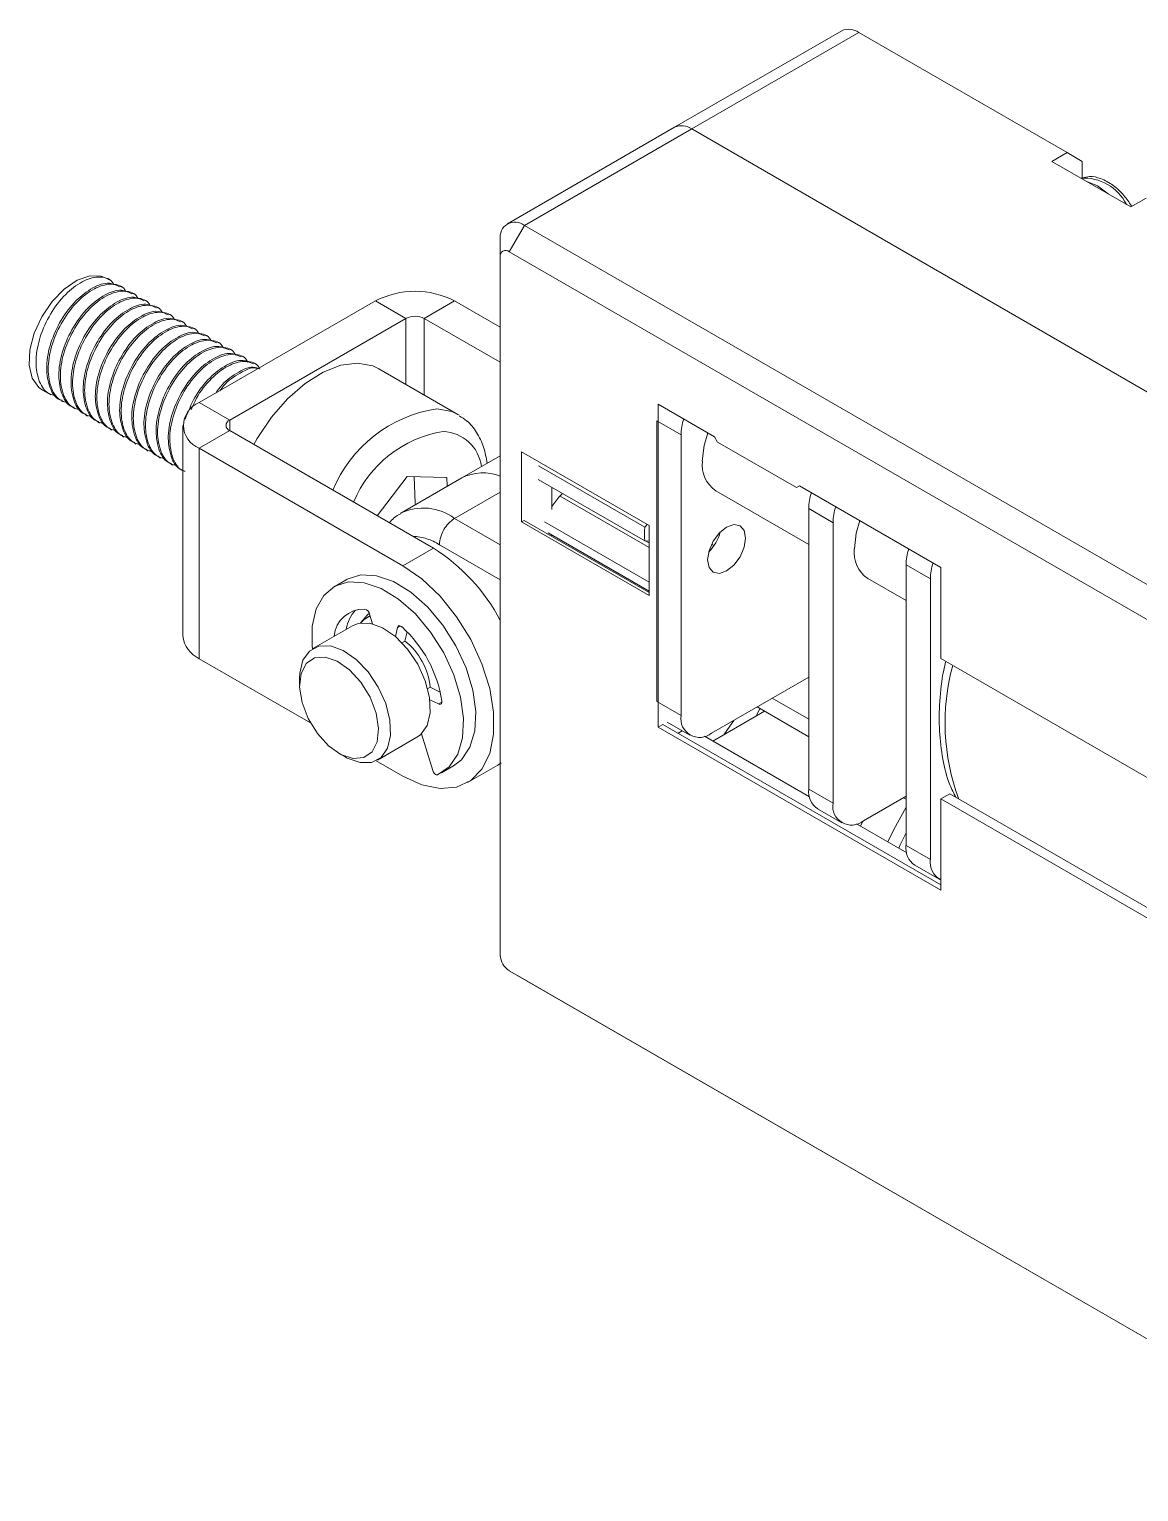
# Paper-space layout '시트3_KOR_with accessory' of a CAD drawing. Header units: millimetres. Extents: x 5 to 415, y 5 to 292.
# Drawn here: x 335.38 to 361.19, y 129.25 to 163.29 of the extents above; entities that cross this region are included whole.
import ezdxf

# ---------------------------------------------------------------- set-up
doc = ezdxf.new("R2010")
doc.units = ezdxf.units.MM
doc.linetypes.add('PHANTOM', pattern=[12.7, 6.35, -1.27, 1.27, -1.27, 1.27, -1.27])

psp = doc.layouts.new('시트3_KOR_with accessory')

# ---------------------------------------------------------------- linework, layer by layer
at = {"color": 7, "linetype": 'Continuous', "lineweight": 18}
for p, q in [((354.276, 163.257), (350.387, 161.012)), ((359.52, 160.422), (354.676, 163.218)), ((350.387, 161.012), (346.498, 158.767)), ((350.787, 160.973), (361.742, 154.648)), ((359.166, 160.217), (359.52, 160.422)), ((359.873, 160.217), (359.52, 160.422)), ((359.166, 160.217), (361.005, 159.156)), ((359.873, 159.834), (359.873, 160.217)), ((361.005, 159.156), (361.358, 159.36)), ((346.898, 158.728), (365.071, 148.237)), ((346.332, 158.401), (346.332, 157.993)), ((346.332, 157.993), (346.332, 141.744)), ((364.717, 147.624), (346.544, 158.115)), ((337.239, 157.461), (337.183, 157.494)), ((337.522, 157.298), (337.487, 157.318)), ((337.805, 157.134), (337.77, 157.155)), ((338.088, 156.971), (338.052, 156.991)), ((339.332, 154.603), (343.433, 156.971)), ((345.272, 156.971), (346.332, 156.358)), ((338.371, 156.808), (338.335, 156.828)), ((338.653, 156.645), (338.618, 156.665)), ((338.936, 156.481), (338.901, 156.502)), ((339.219, 156.318), (339.184, 156.338)), ((340.039, 154.195), (344.14, 156.562)), ((344.564, 156.562), (346.332, 155.542)), ((339.502, 156.155), (339.467, 156.175)), ((339.785, 155.991), (339.75, 156.012)), ((340.068, 155.828), (340.032, 155.849)), ((340.351, 155.665), (340.315, 155.685)), ((340.633, 155.502), (340.598, 155.522)), ((345.348, 154.327), (343.509, 155.388)), ((335.683, 154.895), (335.881, 154.781)), ((336.128, 154.638), (336.164, 154.618)), ((350.009, 154.564), (351.317, 153.808)), ((350.009, 154.564), (350.009, 147.051)), ((336.411, 154.475), (336.447, 154.455)), ((336.694, 154.312), (336.729, 154.291)), ((345.348, 154.327), (345.382, 154.307)), ((336.977, 154.148), (337.012, 154.128)), ((337.26, 153.985), (337.295, 153.965)), ((338.951, 154.072), (338.951, 149.173)), ((340.039, 153.95), (344.777, 151.215)), ((349.974, 154.176), (349.974, 147.643)), ((337.543, 153.822), (337.578, 153.801)), ((337.825, 153.659), (337.861, 153.638)), ((339.332, 153.542), (344.069, 150.807)), ((350.539, 153.849), (350.539, 147.317)), ((351.317, 153.808), (351.388, 153.686)), ((353.226, 152.625), (351.388, 153.686)), ((338.108, 153.495), (338.144, 153.475)), ((338.391, 153.332), (338.426, 153.312)), ((346.332, 153.366), (345.436, 152.849)), ((346.827, 151.828), (346.827, 153.461)), ((346.827, 153.461), (349.797, 151.746)), ((338.674, 153.169), (338.709, 153.148)), ((344.165, 152.883), (343.469, 151.97)), ((345.436, 152.849), (344.022, 152.033)), ((345.092, 152.862), (344.165, 152.883)), ((344.355, 152.263), (344.331, 152.88)), ((345.1, 152.655), (345.092, 152.862)), ((347.219, 153.132), (349.694, 151.703)), ((347.218, 152.811), (349.693, 151.382)), ((347.534, 152.628), (347.534, 152.113)), ((351.345, 152.55), (353.509, 151.301)), ((353.226, 152.625), (353.297, 152.665)), ((353.297, 152.665), (353.226, 152.625)), ((353.297, 152.665), (356.585, 150.767)), ((344.362, 152.229), (344.355, 152.263)), ((346.827, 151.828), (346.887, 151.862)), ((346.827, 151.828), (349.797, 150.113)), ((349.797, 150.182), (346.887, 151.862)), ((347.36, 151.83), (349.797, 150.423)), ((353.509, 152.135), (353.509, 145.602)), ((347.444, 151.574), (349.797, 150.216)), ((347.534, 151.522), (347.534, 151.488)), ((349.797, 151.746), (349.797, 150.113)), ((354.075, 151.808), (354.075, 145.276)), ((351.261, 151.327), (351.294, 151.259)), ((355.772, 150.828), (355.772, 144.296)), ((342.749, 150.481), (342.466, 150.318)), ((354.881, 150.509), (355.772, 149.994)), ((356.338, 150.502), (356.338, 143.97)), ((356.585, 148.644), (356.585, 150.767)), ((343.304, 149.647), (343.249, 149.615)), ((343.295, 149.679), (343.362, 149.456)), ((342.895, 149.411), (341.976, 148.881)), ((343.895, 149.158), (343.943, 149.368)), ((344.117, 149.053), (344.166, 149.268)), ((344.047, 149.013), (344.117, 149.053)), ((341.921, 147.147), (339.332, 148.642)), ((356.585, 148.644), (367.333, 142.44)), ((341.665, 148.194), (341.665, 148.03)), ((351.247, 146.908), (353.509, 148.215)), ((344.645, 147.945), (344.703, 147.979)), ((344.936, 147.867), (344.703, 147.979)), ((344.897, 147.588), (344.695, 147.684)), ((352.484, 147.419), (351.282, 146.725)), ((353.509, 146.827), (352.307, 147.521)), ((353.509, 147.235), (352.661, 147.725)), ((350.009, 147.051), (350.115, 147.113)), ((356.585, 143.378), (350.115, 147.113)), ((350.216, 147.165), (350.747, 146.859)), ((343.476, 146.282), (344.395, 146.813)), ((344.504, 146.897), (344.763, 146.037)), ((350.009, 147.051), (356.585, 143.255)), ((350.469, 146.908), (350.565, 146.964)), ((353.528, 145.428), (351.087, 146.837)), ((342.584, 146.438), (342.726, 146.357)), ((344.069, 145.907), (343.447, 146.267)), ((344.966, 145.988), (345.249, 146.151)), ((345.569, 145.759), (346.276, 146.167)), ((354.782, 144.867), (355.772, 145.439)), ((355.716, 145.407), (355.772, 145.374)), ((356.79, 145.497), (356.585, 145.378)), ((356.585, 143.255), (356.585, 145.378)), ((356.585, 145.378), (367.333, 139.173)), ((356.79, 145.497), (367.333, 139.41)), ((353.716, 145.144), (354.282, 144.818)), ((355.79, 144.122), (354.622, 144.796)), ((354.713, 144.744), (354.765, 144.858)), ((355.979, 143.838), (356.545, 143.512)), ((346.544, 141.376), (367.192, 129.457)), ((346.898, 141.172), (346.544, 141.376)), ((367.545, 129.252), (346.898, 141.172))]:
    psp.add_line(p, q, dxfattribs=at)
at = {"color": 8, "linetype": 'PHANTOM', "lineweight": 18}
for p, q in [((350.787, 160.973), (354.676, 163.218)), ((350.787, 160.973), (346.898, 158.728)), ((346.898, 158.728), (346.544, 158.115)), ((344.14, 156.562), (343.433, 156.971)), ((344.564, 156.562), (345.272, 156.971)), ((344.14, 156.562), (344.14, 155.024)), ((344.564, 154.779), (344.564, 156.562)), ((340.039, 154.195), (339.332, 154.603)), ((340.039, 153.95), (339.332, 153.542)), ((340.039, 153.95), (340.039, 154.195)), ((349.974, 154.176), (350.539, 153.849)), ((339.332, 153.542), (339.332, 148.642)), ((346.332, 152.521), (345.272, 151.909)), ((347.724, 152.428), (349.797, 151.232)), ((345.272, 151.909), (346.332, 151.296)), ((353.509, 152.135), (354.075, 151.808)), ((344.069, 150.807), (344.777, 151.215)), ((346.332, 150.48), (344.918, 151.296)), ((349.72, 151.381), (349.797, 151.336)), ((355.772, 150.828), (356.338, 150.502)), ((343.943, 149.368), (344.007, 149.405)), ((344.897, 147.588), (344.974, 147.632)), ((349.974, 147.643), (350.539, 147.317)), ((353.509, 145.602), (354.075, 145.276)), ((355.772, 144.296), (356.338, 143.97))]:
    psp.add_line(p, q, dxfattribs=at)
at = {"color": 8, "linetype": 'PHANTOM', "lineweight": 18, "flags": 128}
for points in [[(360.474, 159.462), (360.227, 159.646), (359.979, 159.748)], [(344.855, 154.46), (345.205, 154.395), (345.348, 154.327)]]:
    psp.add_lwpolyline(points, dxfattribs=at)
at = {"color": 7, "linetype": 'Continuous', "lineweight": 18, "flags": 128}
for points in [[(337.183, 157.494), (337.051, 157.547), (336.783, 157.553), (336.487, 157.449), (336.186, 157.244), (335.906, 156.953), (335.668, 156.601), (335.492, 156.216), (335.392, 155.83), (335.376, 155.473), (335.447, 155.174), (335.597, 154.958), (335.683, 154.895)], [(343.509, 155.388), (343.366, 155.456), (343.016, 155.521), (342.625, 155.473), (342.211, 155.314), (341.792, 155.05), (341.385, 154.694), (341.01, 154.261), (340.681, 153.769), (340.601, 153.626)], [(351.164, 153.897), (351.077, 153.607), (351.034, 153.237)], [(354.699, 151.856), (354.613, 151.566), (354.57, 151.196)], [(349.694, 151.703), (349.75, 151.769), (349.753, 151.772)], [(351.192, 151.155), (351.158, 150.94), (351.192, 150.764), (351.288, 150.654), (351.431, 150.626), (351.6, 150.685), (351.769, 150.821), (351.913, 151.015), (352.008, 151.236), (352.042, 151.45), (352.008, 151.626), (351.913, 151.737), (351.769, 151.764), (351.6, 151.706), (351.431, 151.569), (351.288, 151.376), (351.192, 151.155)], [(349.797, 151.382), (349.748, 151.38), (349.693, 151.382)], [(344.069, 150.807), (344.51, 150.499), (344.932, 150.097), (345.316, 149.619), (345.646, 149.086), (345.907, 148.521), (346.087, 147.949), (346.179, 147.395), (346.179, 146.883), (346.087, 146.435), (345.907, 146.072), (345.646, 145.808), (345.316, 145.655), (344.932, 145.621), (344.51, 145.706), (344.069, 145.907)], [(345.249, 146.151), (345.43, 146.292), (345.628, 146.583), (345.741, 146.964), (345.764, 147.415), (345.695, 147.913), (345.538, 148.432), (345.301, 148.945), (344.997, 149.425), (344.641, 149.848), (344.251, 150.191), (343.849, 150.437), (343.454, 150.573), (343.087, 150.591), (342.768, 150.492), (342.749, 150.481)], [(344.875, 145.942), (345.147, 146.128), (345.345, 146.419), (345.458, 146.8), (345.481, 147.252), (345.412, 147.749), (345.255, 148.268), (345.018, 148.781), (344.714, 149.262), (344.358, 149.684), (343.968, 150.028), (343.566, 150.274), (343.171, 150.409), (342.805, 150.428), (342.485, 150.329), (342.23, 150.117), (342.052, 149.802), (341.96, 149.403), (341.959, 148.938), (341.966, 148.875)], [(344.395, 146.813), (344.478, 146.873), (344.629, 147.087), (344.701, 147.384), (344.687, 147.74), (344.589, 148.127), (344.414, 148.512), (344.177, 148.865), (343.897, 149.157), (343.597, 149.364), (343.3, 149.47), (343.031, 149.465), (342.895, 149.411)], [(343.081, 149.475), (343.241, 149.664), (343.295, 149.699)], [(343.305, 149.643), (343.166, 149.556), (343.093, 149.477)], [(343.943, 149.368), (343.949, 149.384), (343.957, 149.396), (343.969, 149.404), (343.982, 149.407), (343.998, 149.407), (344.014, 149.402), (344.031, 149.393), (344.048, 149.38)], [(342.726, 146.357), (342.775, 146.33), (343.071, 146.224), (343.34, 146.228), (343.559, 146.342), (343.71, 146.556), (343.782, 146.853), (343.768, 147.21), (343.67, 147.596), (343.495, 147.981), (343.258, 148.334), (342.978, 148.626), (342.677, 148.833), (342.381, 148.939), (342.112, 148.935), (341.893, 148.821), (341.742, 148.607), (341.67, 148.309), (341.665, 148.194)], [(342.341, 146.617), (342.627, 146.415), (342.908, 146.319), (343.158, 146.339), (343.352, 146.473), (343.471, 146.707), (343.503, 147.018), (343.445, 147.377), (343.303, 147.748), (343.09, 148.094), (342.828, 148.383), (342.542, 148.585), (342.261, 148.68), (342.011, 148.66), (341.817, 148.527), (341.698, 148.293), (341.666, 147.981), (341.724, 147.622), (341.866, 147.252), (342.079, 146.905), (342.341, 146.617)], [(344.973, 147.656), (344.974, 147.636), (344.971, 147.617), (344.965, 147.602), (344.956, 147.59), (344.944, 147.583), (344.93, 147.58), (344.914, 147.581), (344.897, 147.588)], [(352.373, 147.483), (352.31, 147.351), (352.287, 147.305)], [(351.535, 146.871), (351.677, 147.071), (351.765, 147.207)], [(344.763, 146.037), (344.772, 146.015), (344.783, 145.995), (344.797, 145.976), (344.813, 145.961), (344.829, 145.949), (344.846, 145.942), (344.861, 145.94), (344.875, 145.942)], [(346.353, 146.216), (346.353, 146.216), (346.276, 146.167)], [(355.349, 144.377), (355.486, 144.665), (355.772, 145.186)], [(355.604, 144.23), (355.64, 144.312), (355.772, 144.59)]]:
    psp.add_lwpolyline(points, dxfattribs=at)
at = {"color": 7, "linetype": 'Continuous', "lineweight": 18}
for centre, radius, start, end in [((354.442, 162.891), 0.402, 54.3828, 114.3068), ((350.553, 160.646), 0.402, 54.3824, 114.3075), ((346.677, 158.457), 0.349, 50.7966, 189.214), ((346.462, 158.014), 0.131, 50.7967, 189.2139), ((344.352, 155.196), 1.998, 62.6095, 117.3905), ((344.352, 156.153), 0.461, 62.6101, 117.3899), ((339.533, 154.072), 0.568, 110.7837, 249.2163), ((351.815, 153.826), 1.276, 161.9449, 178.9489), ((340.085, 154.072), 0.131, 110.7847, 249.2153), ((351.772, 153.157), 0.742, 173.8002, 234.8875), ((345.927, 151.892), 1.076, 67.8472, 117.1468), ((354.785, 152.111), 1.276, 161.9437, 178.95), ((350.39, 150.165), 3.498, 139.6639, 144.7358), ((348.175, 152.047), 0.591, 131.9306, 139.754), ((355.351, 151.785), 1.276, 161.9439, 178.9497), ((354.863, 151.523), 5.172, 178.0078, 181.5629), ((350.455, 151.856), 1.031, 315.053, 344.9522), ((342.447, 147.5), 4.385, 27.6156, 57.9058), ((355.307, 151.116), 0.742, 173.7998, 234.888), ((357.048, 150.805), 1.276, 161.9439, 178.9497), ((357.614, 150.478), 1.276, 161.9445, 178.9491), ((343.159, 149.102), 0.694, 88.2518, 174.7931), ((343.143, 149.645), 0.156, 12.7427, 75.9216), ((343.6, 149.19), 0.86, 137.2576, 170.7926), ((339.602, 149.238), 0.654, 185.6946, 245.6254), ((342.091, 147.22), 2.915, 8.6148, 47.8253), ((343.13, 147.817), 1.582, 5.8658, 51.3977), ((350.971, 147.247), 0.437, 170.7862, 309.2031), ((353.997, 145.547), 0.49, 173.5259, 235.1618), ((354.506, 145.206), 0.437, 170.7862, 309.2031), ((356.242, 144.233), 0.475, 172.3777, 236.31), ((356.799, 143.906), 0.466, 172.1099, 242.6711), ((346.793, 141.764), 0.461, 182.6057, 237.394)]:
    psp.add_arc(centre, radius, start, end, dxfattribs=at)
at = {"color": 8, "linetype": 'PHANTOM', "lineweight": 18}
for centre, radius, start, end in [((359.897, 158.707), 1.124, 27.0019, 93.0035), ((345.335, 151.361), 3.136, 98.8177, 157.4329), ((345.45, 151.227), 2.741, 99.313, 157.2817), ((344.965, 152.996), 0.937, 7.2293, 87.4224), ((344.543, 150.918), 1.23, 53.6633, 115.4131), ((345.686, 151.262), 0.768, 122.6056, 177.3943), ((344.248, 150.235), 1.255, 57.7455, 87.552), ((361.794, 147.153), 5.113, 164.8822, 200.343)]:
    psp.add_arc(centre, radius, start, end, dxfattribs=at)
at = {"color": 7, "linetype": 'Continuous', "lineweight": 18}
for points, knots in [([(361.014, 159.186), (360.959, 159.268), (360.84, 159.446), (360.599, 159.667), (360.325, 159.821), (360.07, 159.885), (359.929, 159.848), (359.873, 159.834)], [0, 0, 0, 0, 0.209119, 0.458801, 0.690337, 0.879097, 1, 1, 1, 1]), ([(337.346, 157.344), (337.332, 157.37), (337.267, 157.494), (336.954, 157.556), (336.574, 157.423), (336.184, 157.115), (335.854, 156.673), (335.617, 156.155), (335.51, 155.625), (335.559, 155.166), (335.746, 154.824), (335.94, 154.774), (336.011, 154.756)], [0, 0, 0, 0, 0.021691, 0.101811, 0.200155, 0.319796, 0.462295, 0.605558, 0.739098, 0.855718, 0.947725, 1, 1, 1, 1]), ([(337.478, 157.3), (337.399, 157.335), (337.197, 157.429), (336.814, 157.271), (336.434, 156.975), (336.101, 156.529), (335.865, 156.013), (335.756, 155.48), (335.811, 155.029), (335.963, 154.71), (336.111, 154.665), (336.138, 154.657)], [0, 0, 0, 0, 0.066642, 0.172575, 0.301449, 0.454944, 0.609263, 0.753107, 0.878726, 0.977834, 1, 1, 1, 1]), ([(337.629, 157.181), (337.615, 157.207), (337.549, 157.33), (337.237, 157.392), (336.856, 157.26), (336.467, 156.952), (336.137, 156.51), (335.9, 155.992), (335.793, 155.462), (335.842, 155.003), (336.029, 154.66), (336.223, 154.61), (336.293, 154.592)], [0, 0, 0, 0, 0.021691, 0.101811, 0.200155, 0.319796, 0.462295, 0.605559, 0.739098, 0.855718, 0.947725, 1, 1, 1, 1]), ([(337.76, 157.136), (337.682, 157.172), (337.479, 157.265), (337.097, 157.108), (336.717, 156.812), (336.384, 156.366), (336.148, 155.85), (336.039, 155.317), (336.093, 154.866), (336.246, 154.547), (336.393, 154.502), (336.42, 154.493)], [0, 0, 0, 0, 0.066642, 0.172575, 0.301449, 0.454944, 0.609262, 0.753107, 0.878726, 0.977833, 1, 1, 1, 1]), ([(337.912, 157.017), (337.898, 157.044), (337.832, 157.167), (337.52, 157.229), (337.139, 157.097), (336.75, 156.788), (336.42, 156.346), (336.182, 155.828), (336.076, 155.299), (336.125, 154.84), (336.312, 154.497), (336.506, 154.447), (336.576, 154.429)], [0, 0, 0, 0, 0.021691, 0.101811, 0.200155, 0.319797, 0.462295, 0.605559, 0.739098, 0.855718, 0.947725, 1, 1, 1, 1]), ([(338.043, 156.973), (337.965, 157.009), (337.762, 157.102), (337.38, 156.945), (337, 156.649), (336.666, 156.202), (336.43, 155.686), (336.322, 155.154), (336.376, 154.703), (336.529, 154.384), (336.676, 154.338), (336.703, 154.33)], [0, 0, 0, 0, 0.066642, 0.172575, 0.301449, 0.454944, 0.609262, 0.753107, 0.878726, 0.977833, 1, 1, 1, 1]), ([(338.195, 156.854), (338.181, 156.88), (338.115, 157.004), (337.803, 157.066), (337.422, 156.934), (337.033, 156.625), (336.703, 156.183), (336.465, 155.665), (336.359, 155.135), (336.408, 154.676), (336.595, 154.334), (336.789, 154.284), (336.859, 154.266)], [0, 0, 0, 0, 0.021691, 0.101811, 0.200155, 0.319797, 0.462296, 0.605559, 0.739098, 0.855718, 0.947725, 1, 1, 1, 1]), ([(338.326, 156.81), (338.248, 156.846), (338.045, 156.939), (337.662, 156.781), (337.283, 156.485), (336.949, 156.039), (336.713, 155.523), (336.605, 154.99), (336.659, 154.54), (336.812, 154.22), (336.959, 154.175), (336.986, 154.167)], [0, 0, 0, 0, 0.066642, 0.172575, 0.301449, 0.454944, 0.609262, 0.753107, 0.878726, 0.977834, 1, 1, 1, 1]), ([(338.478, 156.691), (338.464, 156.717), (338.398, 156.84), (338.085, 156.903), (337.705, 156.77), (337.316, 156.462), (336.986, 156.02), (336.748, 155.502), (336.641, 154.972), (336.691, 154.513), (336.878, 154.17), (337.072, 154.121), (337.142, 154.103)], [0, 0, 0, 0, 0.021691, 0.101811, 0.200156, 0.319797, 0.462296, 0.605559, 0.739098, 0.855718, 0.947725, 1, 1, 1, 1]), ([(338.609, 156.646), (338.531, 156.682), (338.328, 156.775), (337.945, 156.618), (337.566, 156.322), (337.232, 155.876), (336.996, 155.36), (336.887, 154.827), (336.942, 154.376), (337.095, 154.057), (337.242, 154.012), (337.269, 154.004)], [0, 0, 0, 0, 0.066642, 0.172575, 0.301449, 0.454944, 0.609262, 0.753107, 0.878726, 0.977834, 1, 1, 1, 1]), ([(338.761, 156.528), (338.747, 156.554), (338.681, 156.677), (338.368, 156.739), (337.988, 156.607), (337.598, 156.298), (337.268, 155.856), (337.031, 155.339), (336.924, 154.809), (336.973, 154.35), (337.161, 154.007), (337.355, 153.957), (337.425, 153.939)], [0, 0, 0, 0, 0.021691, 0.101811, 0.200156, 0.319797, 0.462296, 0.605559, 0.739098, 0.855718, 0.947725, 1, 1, 1, 1]), ([(338.892, 156.483), (338.813, 156.519), (338.611, 156.612), (338.228, 156.455), (337.848, 156.159), (337.515, 155.712), (337.279, 155.197), (337.17, 154.664), (337.225, 154.213), (337.378, 153.894), (337.525, 153.849), (337.552, 153.84)], [0, 0, 0, 0, 0.0666418, 0.1725748, 0.3014489, 0.4549437, 0.6092626, 0.7531068, 0.8787264, 0.9778336, 1, 1, 1, 1]), ([(339.043, 156.364), (339.029, 156.391), (338.964, 156.514), (338.651, 156.576), (338.271, 156.444), (337.881, 156.135), (337.551, 155.693), (337.314, 155.175), (337.207, 154.646), (337.256, 154.186), (337.443, 153.844), (337.637, 153.794), (337.708, 153.776)], [0, 0, 0, 0, 0.021691, 0.101811, 0.200156, 0.319797, 0.462295, 0.605558, 0.739098, 0.855718, 0.947725, 1, 1, 1, 1]), ([(339.175, 156.32), (339.096, 156.356), (338.894, 156.449), (338.511, 156.291), (338.131, 155.996), (337.798, 155.549), (337.562, 155.033), (337.453, 154.501), (337.508, 154.05), (337.66, 153.731), (337.808, 153.685), (337.835, 153.677)], [0, 0, 0, 0, 0.066641, 0.172575, 0.301449, 0.454944, 0.609263, 0.753107, 0.878726, 0.977834, 1, 1, 1, 1]), ([(339.326, 156.201), (339.312, 156.227), (339.246, 156.351), (338.934, 156.413), (338.553, 156.28), (338.164, 155.972), (337.834, 155.53), (337.597, 155.012), (337.49, 154.482), (337.539, 154.023), (337.726, 153.681), (337.92, 153.631), (337.991, 153.613)], [0, 0, 0, 0, 0.021691, 0.101811, 0.200155, 0.319797, 0.462295, 0.605558, 0.739098, 0.855718, 0.947725, 1, 1, 1, 1]), ([(339.457, 156.157), (339.379, 156.193), (339.176, 156.286), (338.794, 156.128), (338.414, 155.832), (338.081, 155.386), (337.845, 154.87), (337.736, 154.337), (337.791, 153.886), (337.943, 153.567), (338.09, 153.522), (338.117, 153.514)], [0, 0, 0, 0, 0.066641, 0.172575, 0.301449, 0.454944, 0.609262, 0.753107, 0.878726, 0.977833, 1, 1, 1, 1]), ([(339.609, 156.038), (339.595, 156.064), (339.529, 156.187), (339.217, 156.249), (338.836, 156.117), (338.447, 155.809), (338.117, 155.367), (337.879, 154.849), (337.773, 154.319), (337.822, 153.86), (338.009, 153.517), (338.203, 153.467), (338.273, 153.449)], [0, 0, 0, 0, 0.021691, 0.101811, 0.200155, 0.319797, 0.462295, 0.605559, 0.739098, 0.855718, 0.947725, 1, 1, 1, 1]), ([(339.74, 155.993), (339.662, 156.029), (339.459, 156.122), (339.077, 155.965), (338.697, 155.669), (338.364, 155.223), (338.128, 154.707), (338.019, 154.174), (338.073, 153.723), (338.226, 153.404), (338.373, 153.359), (338.4, 153.351)], [0, 0, 0, 0, 0.066641, 0.172575, 0.301449, 0.454944, 0.609262, 0.753107, 0.878726, 0.977834, 1, 1, 1, 1]), ([(339.892, 155.874), (339.878, 155.901), (339.812, 156.024), (339.5, 156.086), (339.119, 155.954), (338.73, 155.645), (338.4, 155.203), (338.162, 154.686), (338.056, 154.156), (338.105, 153.697), (338.292, 153.354), (338.486, 153.304), (338.556, 153.286)], [0, 0, 0, 0, 0.021691, 0.101811, 0.200155, 0.319797, 0.462295, 0.605559, 0.739098, 0.855718, 0.947725, 1, 1, 1, 1]), ([(340.023, 155.83), (339.945, 155.866), (339.742, 155.959), (339.359, 155.802), (338.98, 155.506), (338.646, 155.059), (338.41, 154.544), (338.302, 154.011), (338.356, 153.56), (338.509, 153.241), (338.656, 153.196), (338.683, 153.187)], [0, 0, 0, 0, 0.066641, 0.172575, 0.301449, 0.454944, 0.609262, 0.753107, 0.878726, 0.977834, 1, 1, 1, 1]), ([(340.175, 155.711), (340.161, 155.737), (340.095, 155.861), (339.783, 155.923), (339.402, 155.791), (339.013, 155.482), (338.683, 155.04), (338.445, 154.522), (338.338, 153.992), (338.388, 153.533), (338.575, 153.191), (338.769, 153.141), (338.839, 153.123)], [0, 0, 0, 0, 0.021691, 0.101811, 0.200155, 0.319797, 0.462295, 0.605559, 0.739098, 0.855718, 0.947725, 1, 1, 1, 1]), ([(340.306, 155.667), (340.228, 155.703), (340.025, 155.796), (339.642, 155.638), (339.263, 155.342), (338.929, 154.896), (338.693, 154.38), (338.585, 153.847), (338.639, 153.397), (338.792, 153.077), (338.939, 153.032), (338.966, 153.024)], [0, 0, 0, 0, 0.0666413, 0.1725748, 0.3014486, 0.4549438, 0.6092623, 0.7531069, 0.8787266, 0.977834, 1, 1, 1, 1]), ([(340.458, 155.548), (340.444, 155.574), (340.378, 155.698), (340.065, 155.76), (339.685, 155.627), (339.295, 155.319), (338.965, 154.877), (338.728, 154.36), (338.62, 153.827), (338.674, 153.376), (338.827, 153.057), (338.974, 153.012), (339.001, 153.004)], [0, 0, 0, 0, 0.022401, 0.105144, 0.206708, 0.330265, 0.477428, 0.625381, 0.763292, 0.883729, 0.978748, 1, 1, 1, 1]), ([(340.589, 155.503), (340.511, 155.539), (340.308, 155.632), (339.925, 155.475), (339.547, 155.179), (339.211, 154.743), (339.071, 154.392), (339.003, 154.22)], [0, 0, 0, 0, 0.110672, 0.286597, 0.500619, 0.75553, 1, 1, 1, 1]), ([(340.741, 155.385), (340.726, 155.411), (340.661, 155.534), (340.348, 155.596), (339.967, 155.464), (339.582, 155.154), (339.296, 154.798), (339.185, 154.531), (339.148, 154.443)], [0, 0, 0, 0, 0.040695, 0.19101, 0.375516, 0.599976, 0.86732, 1, 1, 1, 1]), ([(340.706, 155.396), (340.682, 155.406), (340.533, 155.464), (340.21, 155.3), (339.905, 155.093), (339.763, 154.892), (339.716, 154.825)], [0, 0, 0, 0, 0.062925, 0.393762, 0.796244, 1, 1, 1, 1]), ([(340.697, 155.391), (340.688, 155.394), (340.553, 155.443), (340.246, 155.274), (339.963, 155.093), (339.837, 154.919), (339.807, 154.877)], [0, 0, 0, 0, 0.02698, 0.401075, 0.856181, 1, 1, 1, 1]), ([(346.026, 153.189), (346.005, 153.317), (345.964, 153.57), (345.796, 153.908), (345.602, 154.161), (345.441, 154.255), (345.384, 154.289)], [0, 0, 0, 0, 0.2913616, 0.580368, 0.8494861, 1, 1, 1, 1]), ([(344.022, 152.016), (343.964, 151.988), (343.86, 151.937), (343.788, 151.845), (343.756, 151.804)], [0, 0, 0, 0, 0.549282, 1, 1, 1, 1]), ([(356.696, 148.58), (356.68, 148.511), (356.607, 148.205), (356.55, 147.662), (356.535, 146.969), (356.615, 146.317), (356.74, 145.794), (356.882, 145.512), (356.931, 145.415)], [0, 0, 0, 0, 0.066249, 0.291068, 0.505187, 0.708002, 0.899329, 1, 1, 1, 1])]:
    psp.add_open_spline(points, degree=3, knots=knots, dxfattribs=at)

doc.saveas('drawing.dxf')
